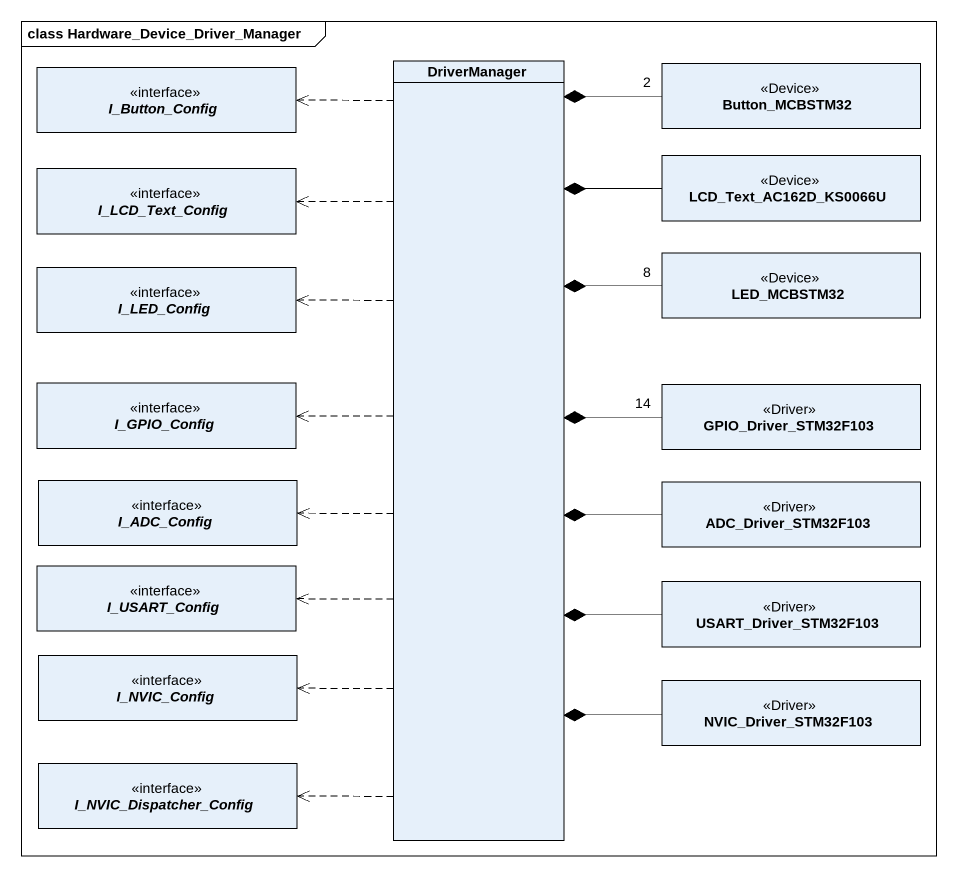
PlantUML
@startuml
mainframe class Hardware_Device_Driver_Manager
hide circle
hide empty members
interface I_Button_Config
class DriverManager
class Button_MCBSTM32 <<Device>>
interface I_LCD_Text_Config
class LCD_Text_AC162D_KS0066U <<Device>>
interface I_LED_Config
class LED_MCBSTM32 <<Device>>
interface I_GPIO_Config
class GPIO_Driver_STM32F103 <<Driver>>
interface I_ADC_Config
class ADC_Driver_STM32F103 <<Driver>>
interface I_USART_Config
class USART_Driver_STM32F103 <<Driver>>
interface I_NVIC_Config
class NVIC_Driver_STM32F103 <<Driver>>
interface I_NVIC_Dispatcher_Config
DriverManager .up.> I_Button_Config
DriverManager .up.> I_LCD_Text_Config
DriverManager .left.> I_LED_Config
DriverManager .left.> I_GPIO_Config
DriverManager .left.> I_ADC_Config
DriverManager .left.> I_USART_Config
DriverManager ..> I_NVIC_Config
DriverManager ..> I_NVIC_Dispatcher_Config
Button_MCBSTM32 "2" --* DriverManager
LCD_Text_AC162D_KS0066U --* DriverManager
LED_MCBSTM32 "8" -left-* DriverManager
GPIO_Driver_STM32F103 "14" -left-* DriverManager
ADC_Driver_STM32F103 -left-* DriverManager
USART_Driver_STM32F103 -left-* DriverManager
NVIC_Driver_STM32F103 -up-* DriverManager
@enduml
